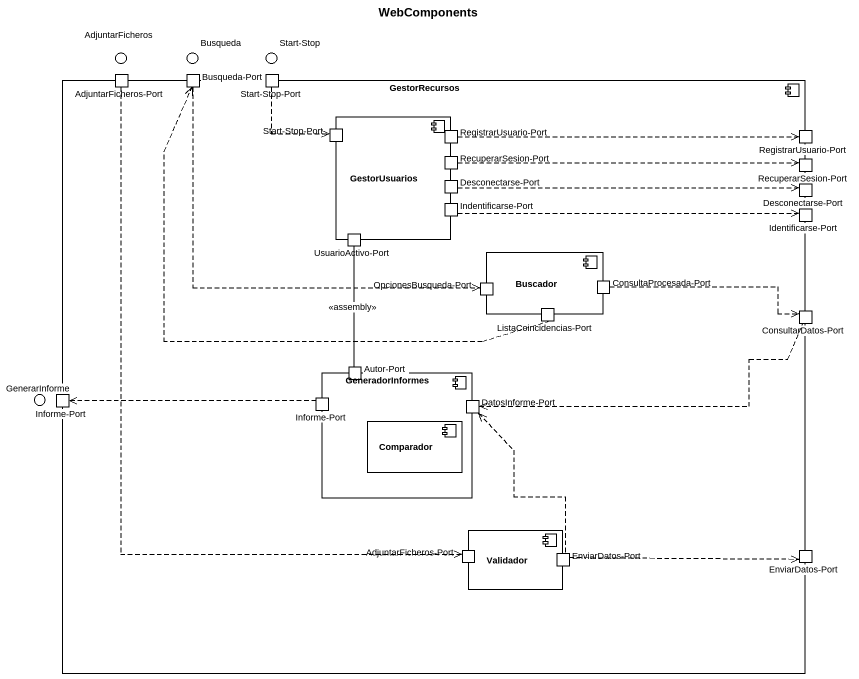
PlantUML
@startuml
title WebComponents
() AdjuntarFicheros
() Busqueda
() "Start-Stop" as Start_Stop
component GestorRecursos {
  port "Start-Stop-Port" as Start_Stop_Port
  component GestorUsuarios {
    port "Start-Stop-Port" as Start_Stop_Port_2
    port "RegistrarUsuario-Port" as RegistrarUsuario_Port
    port "RecuperarSesion-Port" as RecuperarSesion_Port
    port "Desconectarse-Port" as Desconectarse_Port
    port "Indentificarse-Port" as Indentificarse_Port
    port "UsuarioActivo-Port" as UsuarioActivo_Port
  }
  port "RegistrarUsuario-Port" as RegistrarUsuario_Port_2
  port "RecuperarSesion-Port" as RecuperarSesion_Port_2
  port "Desconectarse-Port" as Desconectarse_Port_2
  port "Identificarse-Port" as Identificarse_Port
  component Buscador {
    port "Busqueda-Port" as Busqueda_Port
    port "OpcionesBusqueda-Port" as OpcionesBusqueda_Port
    port "ConsultaProcesada-Port" as ConsultaProcesada_Port
    port "ListaCoincidencias-Port" as ListaCoincidencias_Port
  }
  port "ConsultarDatos-Port" as ConsultarDatos_Port
  component GeneradorInformes {
    port "AdjuntarFicheros-Port" as AdjuntarFicheros_Port
    port "Autor-Port" as Autor_Port
    port "Informe-Port" as Informe_Port_2
    port "DatosInforme-Port" as DatosInforme_Port
    component Comparador
  }
  port "Informe-Port" as Informe_Port
  component Validador {
    port "AdjuntarFicheros-Port" as AdjuntarFicheros_Port_2
    port "EnviarDatos-Port" as EnviarDatos_Port
  }
  port "EnviarDatos-Port" as EnviarDatos_Port_2
}
() GenerarInforme
AdjuntarFicheros_Port ..> AdjuntarFicheros_Port_2
Busqueda_Port ..> OpcionesBusqueda_Port
Start_Stop_Port ..> Start_Stop_Port_2
RegistrarUsuario_Port .right.> RegistrarUsuario_Port_2
RecuperarSesion_Port .right.> RecuperarSesion_Port_2
Desconectarse_Port .right.> Desconectarse_Port_2
Indentificarse_Port .right.> Identificarse_Port
ConsultaProcesada_Port .right.> ConsultarDatos_Port
ListaCoincidencias_Port .up.> Busqueda_Port
Autor_Port -up- UsuarioActivo_Port : <<assembly>>
Informe_Port_2 .left.> Informe_Port
DatosInforme_Port <.right. ConsultarDatos_Port
DatosInforme_Port <.. EnviarDatos_Port
EnviarDatos_Port .right.> EnviarDatos_Port_2
@enduml
